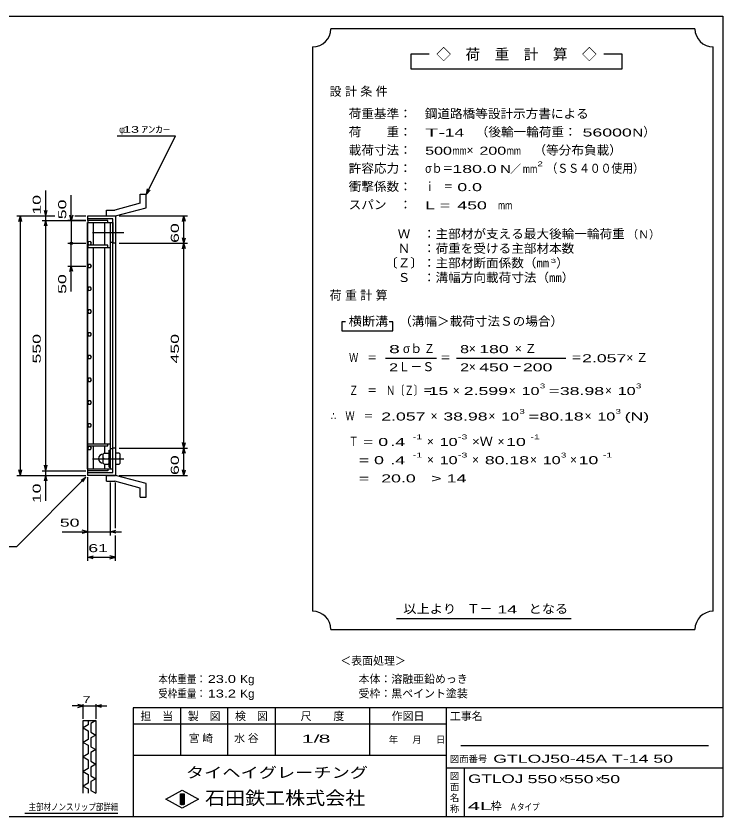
# Model space of a CAD drawing. Units: millimetres, scale not verified. Extents: x -1456 to 1385, y -1026 to 843.
# Drawn here: x -168 to 1385, y -917 to 843 of the extents above; entities that cross this region are included whole.
import ezdxf
from ezdxf.enums import TextEntityAlignment as Align

# ---------------------------------------------------------------- set-up
doc = ezdxf.new("R2010")
doc.units = ezdxf.units.MM
doc.header["$LTSCALE"] = 8
doc.linetypes.add('CHAIN', pattern=[18.5, 12, -1.5, 3.5, -1.5])
for name, color, linetype, lineweight in [('0_2', 150, 'Continuous', 25), ('16', 3, 'Continuous', 25), ('19', 6, 'Continuous', 25), ('22', 4, 'Continuous', 25), ('24', 2, 'Continuous', 25), ('32', 4, 'Continuous', 25)]:
    doc.layers.add(name, color=color, linetype=linetype, lineweight=lineweight)
doc.styles.add('ベクトル', font='')
doc.styles.get('ベクトル').set_extended_font_data('ベクトル')

msp = doc.modelspace()

# ---------------------------------------------------------------- linework, layer by layer
at = {"layer": '0_2'}
for p, q in [((-1383.2, 842.8), (1384.8, 842.8)), ((1384.8, 842.8), (1384.8, -917.2)), ((1384.8, -677.2), (88.8, -677.2)), ((88.8, -677.2), (88.8, -917.2)), ((192.8, -677.2), (192.8, -781.2)), ((296.8, -781.2), (296.8, -677.2)), ((400.8, -677.2), (400.8, -781.2)), ((608.8, -781.2), (608.8, -677.2)), ((776.8, -677.2), (776.8, -917.2)), ((776.8, -713.2), (88.8, -713.2)), ((1352.8, -761.2), (808.8, -761.2)), ((88.8, -781.2), (776.8, -781.2)), ((776.8, -809.2), (1384.8, -809.2)), ((816.8, -917.2), (816.8, -809.2)), ((160.8, -878), (196.8, -858)), ((196.8, -858), (232.8, -878)), ((196.8, -898), (160.8, -878)), ((192.8, -866), (200.8, -866)), ((192.8, -890), (192.8, -866)), ((192.8, -866), (194.4, -866)), ((194.4, -866), (194.4, -890)), ((196, -890), (196, -866)), ((196, -866), (197.6, -866)), ((232.8, -878), (196.8, -898)), ((197.6, -866), (197.6, -890)), ((199.2, -890), (199.2, -866)), ((199.2, -866), (200.8, -866)), ((200.8, -866), (200.8, -890)), ((200.8, -866), (200.8, -890)), ((200.8, -890), (192.8, -890)), ((194.4, -890), (196, -890)), ((197.6, -890), (199.2, -890)), ((1384.8, -917.2), (-1383.2, -917.2))]:
    msp.add_line(p, q, dxfattribs=at)
at = {"layer": '16'}
for p, q in [((-11.7, -152), (-11.7, 389)), ((-11.7, 389), (-11, 389)), ((33, 393.5), (-11, 393.5)), ((-11, 393.5), (-11, 389)), ((-11, 389), (33, 389)), ((-11, -152), (-11, 389)), ((-11, 389), (39, 389)), ((1.5, 339), (1.5, 389)), ((26.5, 339), (26.5, 389)), ((33, 389), (33, 393.5)), ((39, -152), (39, 389)), ((39, 389), (44, 389)), ((44, 389), (44, 345)), ((-9.024, 346.95), (-11, 343.472)), ((-11, 343.472), (-8.976, 340.022)), ((-11, 339), (-11, 334.5)), ((33, 339), (-11, 339)), ((-11, 334.5), (39, 334.5)), ((-5.024, 346.978), (-9.024, 346.95)), ((-8.976, 340.022), (-4.976, 340.05)), ((-3, 343.5), (-5.024, 346.978)), ((-4.976, 340.05), (-3, 343.528)), ((1.5, -97.5), (1.5, 334.5)), ((26.5, -97.5), (26.5, 334.5)), ((33, 334.5), (33, 339)), ((44, 345), (39, 345)), ((-9.024, 296.95), (-11, 293.472)), ((-11, 293.472), (-8.976, 290.022)), ((-5.024, 296.978), (-9.024, 296.95)), ((-8.976, 290.022), (-4.976, 290.05)), ((-3, 293.5), (-5.024, 296.978)), ((-4.976, 290.05), (-3, 293.528)), ((-9.024, 246.95), (-11, 243.472)), ((-5.024, 246.978), (-9.024, 246.95)), ((-3, 243.5), (-5.024, 246.978)), ((-11, 243.472), (-8.976, 240.022)), ((-8.976, 240.022), (-4.976, 240.05)), ((-4.976, 240.05), (-3, 243.528)), ((-9.024, 196.95), (-11, 193.472)), ((-5.024, 196.978), (-9.024, 196.95)), ((-3, 193.5), (-5.024, 196.978)), ((-11, 193.472), (-8.976, 190.022)), ((-8.976, 190.022), (-4.976, 190.05)), ((-4.976, 190.05), (-3, 193.528)), ((-9.024, 146.95), (-11, 143.472)), ((-11, 143.472), (-8.976, 140.022)), ((-5.024, 146.978), (-9.024, 146.95)), ((-3, 143.5), (-5.024, 146.978)), ((-4.976, 140.05), (-3, 143.528)), ((-8.976, 140.022), (-4.976, 140.05)), ((-9.024, 96.95), (-11, 93.472)), ((-11, 93.472), (-8.976, 90.022)), ((-5.024, 96.978), (-9.024, 96.95)), ((-8.976, 90.022), (-4.976, 90.05)), ((-3, 93.5), (-5.024, 96.978)), ((-4.976, 90.05), (-3, 93.528)), ((-9.024, 46.95), (-11, 43.472)), ((-11, 43.472), (-8.976, 40.022)), ((-5.024, 46.978), (-9.024, 46.95)), ((-8.976, 40.022), (-4.976, 40.05)), ((-3, 43.5), (-5.024, 46.978)), ((-4.976, 40.05), (-3, 43.528)), ((-9.024, -3.05), (-11, -6.528)), ((-11, -6.528), (-8.976, -9.978)), ((-5.024, -3.022), (-9.024, -3.05)), ((-8.976, -9.978), (-4.976, -9.95)), ((-3, -6.5), (-5.024, -3.022)), ((-4.976, -9.95), (-3, -6.472)), ((-9.024, -53.05), (-11, -56.528)), ((-11, -56.528), (-8.976, -59.978)), ((-5.024, -53.022), (-9.024, -53.05)), ((-8.976, -59.978), (-4.976, -59.95)), ((-3, -56.5), (-5.024, -53.022)), ((-4.976, -59.95), (-3, -56.472)), ((-11, -102), (-11, -97.5)), ((-11, -97.5), (39, -97.5)), ((-11, -102), (33, -102)), ((-9.024, -103.05), (-11, -106.528)), ((-5.024, -103.022), (-9.024, -103.05)), ((-3, -106.5), (-5.024, -103.022)), ((1.5, -152), (1.5, -102)), ((26.5, -117), (26.5, -102)), ((33, -102), (33, -97.5)), ((-11, -106.528), (-8.976, -109.978)), ((-8.976, -109.978), (-4.976, -109.95)), ((-4.976, -109.95), (-3, -106.472)), ((23, -120), (25, -118)), ((23, -140), (23, -120)), ((25, -118), (34, -118)), ((36, -120), (34, -118)), ((36, -148.5), (36, -111.5)), ((36, -111.5), (39, -111.5)), ((44, -108), (39, -108)), ((39, -148.5), (39, -111.5)), ((44, -152), (44, -108)), ((25, -130), (23, -128)), ((25, -130), (23, -132)), ((23, -140), (25, -142)), ((25, -130), (34, -130)), ((34, -130), (36, -128)), ((36, -132), (34, -130)), ((34, -142), (36, -140)), ((-11.7, -152), (-11, -152)), ((-11, -152), (33, -152)), ((-11, -156.5), (-11, -152)), ((-11, -152), (39, -152)), ((33, -156.5), (-11, -156.5)), ((25, -142), (34, -142)), ((26.5, -152), (26.5, -143)), ((33, -152), (33, -156.5)), ((36, -148.5), (39, -148.5)), ((39, -152), (44, -152))]:
    msp.add_line(p, q, dxfattribs=at)
at = {"layer": '16', "linetype": 'CHAIN'}
for p, q in [((-0.6, 367), (68.4, 367)), ((-0.6, -130), (68.4, -130))]:
    msp.add_line(p, q, dxfattribs=at)
at = {"layer": '16'}
msp.add_arc((23, -130), 10, 90, 270, dxfattribs=at)
at = {"layer": '19'}
for p, q in [((104.61, 451.62), (117.61, 451.62)), ((104.61, 431.6), (104.61, 451.62)), ((117.61, 421.62), (117.61, 451.62)), ((104.61, 431.6), (48.28, 416.51)), ((29.99, 416.51), (48.28, 416.51)), ((29.99, 403.51), (29.99, 416.51)), ((50, 403.5), (117.61, 421.62)), ((-11, 393.5), (-11, 403.5)), ((-11, 403.5), (50, 403.5)), ((44, 397.5), (-11, 397.5)), ((30, 403.5), (50, 403.5)), ((44, -160.5), (44, 397.5)), ((50, 403.5), (50, -166.5)), ((50, 343.5), (44, 343.5)), ((50, -106.5), (44, -106.5)), ((58, -118), (50, -118)), ((50, -118), (50, -142)), ((60, -120), (58, -118)), ((60, -140), (60, -120)), ((50, -130), (58, -130)), ((60, -128), (58, -130)), ((58, -130), (60, -132)), ((58, -142), (60, -140)), ((-11, -166.5), (-11, -156.5)), ((50, -142), (58, -142)), ((-11, -160.5), (44, -160.5)), ((50, -166.5), (-11, -166.5)), ((29.99, -179.51), (29.99, -166.51)), ((30, -166.5), (50, -166.5)), ((117.61, -184.62), (50, -166.5)), ((29.99, -179.51), (48.28, -179.51)), ((104.61, -194.6), (48.28, -179.51)), ((117.61, -214.62), (117.61, -184.62)), ((104.61, -214.62), (104.61, -194.6)), ((104.61, -214.62), (117.61, -214.62))]:
    msp.add_line(p, q, dxfattribs=at)
at = {"layer": '22'}
for p, q in [((54, 579.5), (182, 579.5)), ((118, 451.5), (182, 579.5)), ((-103, 403.5), (-103, 459.5)), ((118, 451.5), (120.4, 463.18)), ((118, 451.5), (126, 460.3)), ((-47, 393.5), (-47, 449.5)), ((-103, 403.5), (-106.2, 415.5)), ((-103, 403.5), (-99.8, 415.5)), ((-47, 393.5), (-50.2, 405.5)), ((-43.8, 405.5), (-47, 393.5)), ((-167, 403.5), (-83, 403.5)), ((-162.2, 391.5), (-159, 403.5)), ((-155.8, 391.5), (-159, 403.5)), ((-159, -166.5), (-159, 403.5)), ((-111, 403.5), (-83, 403.5)), ((-111, 393.5), (-15, 393.5)), ((-106.2, 381.5), (-103, 393.5)), ((-103, 393.5), (-103, 403.5)), ((-99.8, 381.5), (-103, 393.5)), ((-103, -156.5), (-103, 393.5)), ((-15, 393.5), (-55, 393.5)), ((-47, 393.5), (-47, 343.5)), ((-39, 403.5), (-15, 403.5)), ((-39, 403.5), (-15, 403.5)), ((58, 403.5), (208.4, 403.5)), ((197.2, 391.5), (200.4, 403.5)), ((203.6, 391.5), (200.4, 403.5)), ((200.4, 343.5), (200.4, 403.5)), ((200.4, 343.5), (197.2, 355.5)), ((200.4, 343.5), (203.6, 355.5)), ((-55, 343.5), (-15, 343.5)), ((-47, 293.5), (-47, 343.5)), ((58, 343.5), (208.4, 343.5)), ((197.2, 331.5), (200.4, 343.5)), ((203.6, 331.5), (200.4, 343.5)), ((200.4, -106.5), (200.4, 343.5)), ((-55, 293.5), (-15, 293.5)), ((-50.2, 281.5), (-47, 293.5)), ((-43.8, 281.5), (-47, 293.5)), ((-47, 237.5), (-47, 293.5)), ((200.4, -106.5), (197.2, -94.5)), ((200.4, -106.5), (203.6, -94.5)), ((58, -106.5), (208.4, -106.5)), ((197.2, -118.5), (200.4, -106.5)), ((203.6, -118.5), (200.4, -106.5)), ((200.4, -166.5), (200.4, -106.5)), ((-159, -166.5), (-162.2, -154.5)), ((-159, -166.5), (-155.8, -154.5)), ((-111, -156.5), (-15, -156.5)), ((-103, -156.5), (-106.2, -144.5)), ((-103, -156.5), (-99.8, -144.5)), ((-103, -166.5), (-103, -156.5)), ((200.4, -166.5), (197.2, -154.5)), ((200.4, -166.5), (203.6, -154.5)), ((-167, -166.5), (-15, -166.5)), ((-167, -322.5), (-15, -170.5)), ((-111, -166.5), (-15, -166.5)), ((-106.2, -178.5), (-103, -166.5)), ((-99.8, -178.5), (-103, -166.5)), ((-103, -222.5), (-103, -166.5)), ((-25.4, -176.9), (-15, -170.5)), ((-21.4, -180.9), (-15, -170.5)), ((-11, -298.5), (-11, -170.5)), ((-11, -354.5), (-11, -170.5)), ((58, -166.5), (208.4, -166.5)), ((39, -298.5), (39, -181.904)), ((50, -282.5), (50, -181.904)), ((-67, -290.5), (-11, -290.5)), ((-11, -290.5), (-23, -287.3)), ((-23, -293.7), (-11, -290.5)), ((-11, -290.5), (39, -290.5)), ((39, -290.5), (51, -287.3)), ((51, -293.7), (39, -290.5)), ((39, -290.5), (63, -290.5)), ((50, -354.5), (50, -298.5)), ((-327, -322.5), (-167, -322.5)), ((-11, -346.5), (1, -343.3)), ((1, -349.7), (-11, -346.5)), ((-11, -346.5), (50, -346.5)), ((50, -346.5), (38, -343.3)), ((38, -349.7), (50, -346.5))]:
    msp.add_line(p, q, dxfattribs=at)
msp.add_circle((-47, 343.5), 2.4, dxfattribs=at)
at = {"layer": '24', "color": 4}
for p, q in [((1323.2, 814.8), (523.2, 814.8)), ((483.2, 774.8), (483.2, -465.2)), ((1363.2, -465.2), (1363.2, 774.8)), ((739.2, 758.8), (699.2, 758.8)), ((699.2, 758.8), (699.2, 726.8)), ((1163.2, 758.8), (1123.2, 758.8)), ((1163.2, 726.8), (1163.2, 758.8)), ((699.2, 726.8), (1163.2, 726.8)), ((555.2, 170.8), (547.2, 170.8)), ((547.2, 170.8), (547.2, 150.8)), ((659.2, 170.8), (651.2, 170.8)), ((659.2, 150.8), (659.2, 170.8)), ((547.2, 150.8), (659.2, 150.8)), ((643.2, 90.8), (755.2, 90.8)), ((799.2, 90.8), (1039.2, 90.8)), ((667.2, -481.2), (1051.2, -481.2)), ((523.2, -505.2), (1323.2, -505.2))]:
    msp.add_line(p, q, dxfattribs=at)
for centre, start, end in [((483.2, 814.8), 270, 0), ((1363.2, 814.8), 180, 270), ((483.2, -505.2), 0, 90), ((1363.2, -505.2), 90, 180)]:
    msp.add_arc(centre, 40, start, end, dxfattribs=at)
at = {"layer": '32'}
for p, q in [((-20.8, -673.2), (-44.8, -673.2)), ((-20.8, -673.2), (-32.8, -670)), ((-32.8, -676.4), (-20.8, -673.2)), ((-20.8, -701.2), (-20.8, -669.2)), ((-20.8, -673.2), (7.2, -673.2)), ((7.2, -669.2), (7.2, -701.2)), ((7.2, -673.2), (19.2, -670)), ((19.2, -676.4), (7.2, -673.2)), ((7.2, -673.2), (31.2, -673.2)), ((-20.8, -705.2), (7.2, -705.2)), ((-20.8, -865.2), (-20.8, -705.2)), ((-9.6, -714.8), (-20.8, -721.2)), ((-20.8, -721.2), (-9.6, -727.6)), ((-9.6, -705.2), (-9.6, -714.8)), ((7.2, -705.2), (-4, -711.6)), ((-4, -711.6), (-4, -730.8)), ((7.2, -705.2), (7.2, -865.2)), ((-9.6, -727.6), (-9.6, -746.8)), ((-4, -730.8), (7.2, -737.2)), ((7.2, -737.2), (-4, -743.6)), ((-9.6, -746.8), (-20.8, -753.2)), ((-20.8, -753.2), (-9.6, -759.6)), ((-4, -743.6), (-4, -762.8)), ((-9.6, -759.6), (-9.6, -778.8)), ((-4, -762.8), (7.2, -769.2)), ((7.2, -769.2), (-4, -775.6)), ((-9.6, -778.8), (-20.8, -785.2)), ((-20.8, -785.2), (-9.6, -791.6)), ((-9.6, -791.6), (-9.6, -810.8)), ((-4, -775.6), (-4, -794.8)), ((-4, -794.8), (7.2, -801.2)), ((7.2, -801.2), (-4, -807.6)), ((-4, -807.6), (-4, -826.8)), ((-9.6, -810.8), (-20.8, -817.2)), ((-20.8, -817.2), (-9.6, -823.6)), ((-9.6, -823.6), (-9.6, -842.8)), ((-4, -826.8), (7.2, -833.2)), ((-9.6, -842.8), (-20.8, -849.2)), ((7.2, -833.2), (-4, -839.6)), ((-4, -839.6), (-4, -858.8)), ((-20.8, -849.2), (-9.6, -855.6)), ((-9.6, -855.6), (-9.6, -865.2)), ((-4, -858.8), (7.2, -865.2)), ((55.2, -909.2), (-148.8, -909.2))]:
    msp.add_line(p, q, dxfattribs=at)

# ---------------------------------------------------------------- texts
at = {"layer": '0_2', "style": 'ベクトル'}
for s, height, p in [('担\u3000当', 17.6, (104.8, -695.6)), ('製\u3000図', 17.6, (208.8, -695.6)), ('検\u3000図', 17.6, (312.8, -695.6)), ('尺\u3000\u3000度', 17.6, (456.8, -695.6)), ('作図日', 17.6, (656.8, -695.6)), ('工事名', 17.6, (784.8, -695.6)), ('年', 14.66, (650.4, -747.2)), ('月', 14.66, (702.4, -747.2)), ('日', 14.66, (754.4, -747.2)), ('図面番号', 14.66, (784.8, -789.6)), ('図', 14.66, (784.8, -827.2)), ('面', 14.66, (784.8, -851.2)), ('名', 14.66, (784.8, -875.2)), ('称', 14.66, (784.8, -899.2))]:
    msp.add_text(s, height=height, dxfattribs=at).set_placement(p, align=Align.MIDDLE_LEFT)
at = {"layer": '0_2', "color": 222, "style": 'ベクトル'}
for s, height, width, p in [('タイヘイグレーチング', 23.46, 1.25, (204.8, -819.6)), ('石田鉄工株式会社', 29.33, 1.1, (246.8, -875.6))]:
    msp.add_text(s, height=height, dxfattribs=dict(at, width=width)).set_placement(p, align=Align.MIDDLE_LEFT)
at = {"layer": '22', "color": 2, "style": 'ベクトル'}
for s, height, width, p in [(' 13 ', 14.66, 1.6, (58, 593.5)), ('ｱﾝｶｰ', 14.66, 1.6, (106, 593.5)), (' 50 ', 17.6, 1.65, (-83, -270.5)), (' 61 ', 17.6, 1.65, (-20.5, -326.5)), ('本体重量：', 17.6, 0.85, (144, -614)), (' 23.0', 17.6, 1.35, (244, -614)), ('Kg', 17.6, 1.1, (324, -614)), ('受枠重量：', 17.6, 0.85, (144, -646)), (' 13.2', 17.6, 1.35, (244, -646)), ('Kg', 17.6, 1.1, (324, -646)), ('1/', 17.6, 2, (459.2, -745.2)), (' 8 ', 17.6, 2, (483.2, -745.2)), ('GTLOJ50-45A T-14 50             ', 17.6, 1.65, (880, -789.2)), ('GTLOJ', 18.77, 1.5, (824.8, -833.2)), (' 550 ', 17.6, 1.65, (944.8, -834)), (' 550 ', 17.6, 1.65, (1024.8, -834)), (' 50 ', 17.6, 1.65, (1104.8, -834)), ('4L', 17.6, 2.05, (824, -893.2)), ('Ａタイプ', 14.66, 0.8, (916, -895.2))]:
    msp.add_text(s, height=height, dxfattribs=dict(at, width=width)).set_placement(p, align=Align.MIDDLE_LEFT)
for s, height, p in [('φ', 14.66, (58, 593.5)), ('＜表面処理＞', 17.6, (544, -574)), ('本体：', 17.6, (584, -614)), ('溶融亜鉛めっき', 17.6, (656, -614)), ('受枠：', 17.6, (584, -646)), ('黒ペイント塗装', 17.6, (656, -646)), ('×', 17.6, (1024.8, -834)), ('×', 17.6, (1104.8, -834)), ('枠', 17.6, (874.4, -893.2))]:
    msp.add_text(s, height=height, dxfattribs=at).set_placement(p, align=Align.MIDDLE_LEFT)
at = {"layer": '22', "color": 2, "style": 'ベクトル', "width": 1.65}
for s, p in [(' 10 ', (-123, 395.5)), (' 50 ', (-67, 385.5)), (' 60 ', (180.4, 333.5)), (' 50 ', (-67, 221.5)), (' 550 ', (-123, 68.5)), (' 450 ', (180.4, 68.5)), (' 60 ', (180.4, -176.5)), (' 10 ', (-123, -238.5))]:
    msp.add_text(s, height=17.6, rotation=90, dxfattribs=at).set_placement(p, align=Align.MIDDLE_LEFT)
at = {"layer": '22', "color": 2, "char_height": 17.6, "attachment_point": 4, "style": 'ベクトル'}
for s, insert in [('\\T1.25;宮崎\u3000', (210.8, -745.2)), ('\\T1.25;水谷\u3000', (310.8, -745.2))]:
    msp.add_mtext(s, dxfattribs=dict(at, insert=insert))
at = {"layer": '24', "style": 'ベクトル'}
for s, height, p in [('◇\u3000荷\u3000重\u3000計\u3000算\u3000◇', 23.46, (755.2, 758.8)), ('）', 19.35, (1209.6, 588)), ('×', 19.35, (821.6, 548)), ('／', 17.6, (917.2, 506.8)), ('（Ｎ）', 17.6, (1174.4, 362.8)), ('）', 19.35, (1018.4, 300)), ('σｂ', 19.35, (681.6, 112)), ('×', 19.35, (826.4, 112)), ('Ｌ－Ｓ', 19.35, (671.2, 72)), ('×', 19.35, (826.4, 72)), ('×', 19.35, (791.2, 20)), ('×', 19.35, (914.4, 20)), ('×', 19.35, (1125.6, 20)), ('×', 19.35, (742.4, -36)), ('×', 19.35, (869.6, -36)), ('×', 19.35, (1080.8, -36)), ('×', 19.35, (734.4, -92)), ('×', 19.35, (889.6, -92)), ('×', 19.35, (734.4, -132)), ('×', 19.35, (833.6, -132)), ('×', 19.35, (960.8, -132)), ('×', 19.35, (1048.8, -132)), ('Ｔ－', 20.53, (822.4, -459.2))]:
    msp.add_text(s, height=height, dxfattribs=at).set_placement(p, align=Align.MIDDLE_LEFT)
for s, height, width, p in [('荷重基準：\u3000', 19.35, 1.05, (562.4, 628)), ('鋼道路橋等設計示方書による', 19.35, 1.05, (729.6, 628)), ('荷\u3000\u3000重：\u3000', 19.35, 1.05, (562.4, 588)), ('（後輪一輪荷重：', 19.35, 1.05, (841.6, 588)), ('T-', 17.6, 2, (730.4, 586.8)), (' 14 ', 17.6, 1.65, (762.4, 586.8)), (' 56000', 17.6, 1.65, (1065.6, 586.8)), ('N', 17.6, 1.4, (1185.6, 586.8)), ('載荷寸法：\u3000', 19.35, 1.05, (562.4, 548)), ('500', 17.6, 1.5, (730.4, 546.8)), ('mm', 17.6, 0.8, (790.4, 546.8)), ('200', 17.6, 1.5, (849.6, 546.8)), ('mm', 17.6, 0.8, (909.6, 546.8)), ('\u3000（等分布負載）', 19.35, 1.05, (940.8, 548)), ('許容応力：\u3000', 19.35, 1.05, (562.4, 508)), ('σｂ＝', 19.35, 0.9, (730.4, 508)), ('180.0', 17.6, 1.65, (790.4, 506.8)), ('N', 17.6, 1.4, (895.2, 506.8)), ('mm', 17.6, 0.8, (945.2, 506.8)), ('2', 10.56, 1.5, (977.2, 518)), ('（ＳＳ４００使用）', 19.35, 0.9, (997.2, 508)), ('衝撃係数：\u3000', 19.35, 1.05, (562.4, 468)), ('ｉ\u3000＝', 19.35, 0.75, (730.4, 468)), (' 0.0', 17.6, 1.65, (790.4, 466.8)), ('スパン\u3000：\u3000', 19.35, 1.05, (562.4, 428)), ('L =', 17.6, 1.65, (730.4, 426.8)), (' 450 ', 17.6, 1.65, (790.4, 426.8)), ('mm', 17.6, 0.8, (890.4, 426.8)), ('\u3000Ｗ\u3000：主部材が支える最大後輪一輪荷重', 19.35, 1.05, (642.4, 364)), ('\u3000Ｎ\u3000：荷重を受ける主部材本数', 19.35, 1.05, (642.4, 332)), ('〔Ｚ〕：主部材断面係数（㎜', 19.35, 1.05, (642.4, 300)), ('3', 8.798, 1.8, (1006.4, 304.8)), ('\u3000Ｓ\u3000：溝幅方向載荷寸法（㎜）', 19.35, 1.05, (642.4, 268)), ('横断溝', 19.35, 1.1, (562.4, 172)), ('\u3000（溝幅＞載荷寸法Ｓの場合）', 19.35, 1.05, (645.6, 172)), ('8', 17.6, 1.8, (651.2, 110.8)), ('Ｚ', 19.35, 0.9, (728, 112)), ('8', 17.6, 1.5, (807.2, 110.8)), (' 180 ', 17.6, 1.65, (838.4, 110.8)), ('Ｗ\u3000＝', 19.35, 0.75, (563.2, 92)), ('＝', 19.35, 0.9, (763.2, 92)), ('＝', 19.35, 0.9, (1051.2, 92)), ('2.057', 17.6, 1.65, (1075.2, 90.8)), ('2', 17.6, 1.5, (651.2, 70.8)), ('2', 17.6, 1.5, (807.2, 70.8)), (' 450 ', 17.6, 1.65, (838.4, 70.8)), ('－', 19.35, 0.75, (922.4, 72)), (' 200 ', 17.6, 1.65, (934.4, 70.8)), ('3', 10.56, 1.5, (982.4, 30)), ('3', 10.56, 1.5, (1193.6, 30)), ('Ｚ\u3000＝\u3000Ｎ〔Ｚ〕＝', 19.35, 0.75, (563.2, 20)), (' 15 ', 17.6, 1.65, (727.2, 18.8)), ('2.599', 17.6, 1.65, (815.2, 18.8)), ('10', 17.6, 1.5, (942.4, 18.8)), ('=', 17.6, 1.7, (1002.4, 18.8)), ('38.98', 17.6, 1.65, (1026.4, 18.8)), ('10', 17.6, 1.5, (1153.6, 18.8)), ('∴\u3000Ｗ\u3000＝', 19.35, 0.75, (523.2, -36)), (' 2.057', 17.6, 1.65, (623.2, -37.2)), ('38.98', 17.6, 1.65, (770.4, -37.2)), ('10', 17.6, 1.5, (897.6, -37.2)), ('3', 10.56, 1.5, (937.6, -26)), ('=', 17.6, 1.7, (957.6, -37.2)), ('80.18', 17.6, 1.65, (981.6, -37.2)), ('10', 17.6, 1.5, (1108.8, -37.2)), ('3', 10.56, 1.5, (1148.8, -26)), ('(N)', 17.6, 1.65, (1168.8, -37.2)), ('Ｔ', 19.35, 0.75, (563.2, -92)), (' = 0', 17.6, 1.65, (583.2, -93.2)), (' .4 ', 17.6, 1.65, (643.2, -93.2)), ('-1', 10.56, 1.65, (703.2, -82)), ('10', 17.6, 1.5, (762.4, -93.2)), ('-3', 10.56, 1.65, (802.4, -82)), ('×Ｗ', 19.35, 1.1, (833.6, -92)), (' 10 ', 17.6, 1.65, (897.6, -93.2)), ('-1', 10.56, 1.65, (961.6, -82)), ('-1', 10.56, 1.65, (703.2, -122)), ('-3', 10.56, 1.65, (802.4, -122)), ('3', 10.56, 1.5, (1028.8, -122)), ('-1', 10.56, 1.65, (1120.8, -122)), ('  = 0', 17.6, 1.65, (563.2, -133.2)), (' .4 ', 17.6, 1.65, (643.2, -133.2)), ('10', 17.6, 1.5, (762.4, -133.2)), ('80.18', 17.6, 1.65, (861.6, -133.2)), ('10', 17.6, 1.5, (988.8, -133.2)), (' 10 ', 17.6, 1.65, (1056.8, -133.2)), ('  =', 17.6, 1.65, (563.2, -173.2)), (' 20.0', 17.6, 1.65, (623.2, -173.2)), ('>', 17.6, 1.7, (743.2, -173.2)), (' 14 ', 17.6, 1.65, (767.2, -173.2)), ('以上より\u3000', 19.35, 1.1, (682.4, -460)), (' 14 ', 17.6, 1.65, (878.4, -461.2)), ('となる', 19.35, 1.1, (957.6, -460))]:
    msp.add_text(s, height=height, dxfattribs=dict(at, width=width)).set_placement(p, align=Align.MIDDLE_LEFT)
at = {"layer": '24', "char_height": 19.35, "attachment_point": 4, "style": 'ベクトル'}
for s, insert in [('\\T1.28;設計条件', (520.4, 676)), ('\\T1.28;荷重計算', (520.4, 228)), ('\\T1.42;×Ｚ', (927.6, 112)), ('\\T1.42;×Ｚ', (1172.4, 92))]:
    msp.add_mtext(s, dxfattribs=dict(at, insert=insert))
at = {"layer": '32', "color": 2, "style": 'ベクトル'}
for s, width, p in [(' 7 ', 1.6, (-30.8, -659.2)), ('主部材ノンスリップ部詳細', 0.8, (-140.8, -895.2))]:
    msp.add_text(s, height=14.66, dxfattribs=dict(at, width=width)).set_placement(p, align=Align.MIDDLE_LEFT)

doc.saveas('drawing.dxf')
